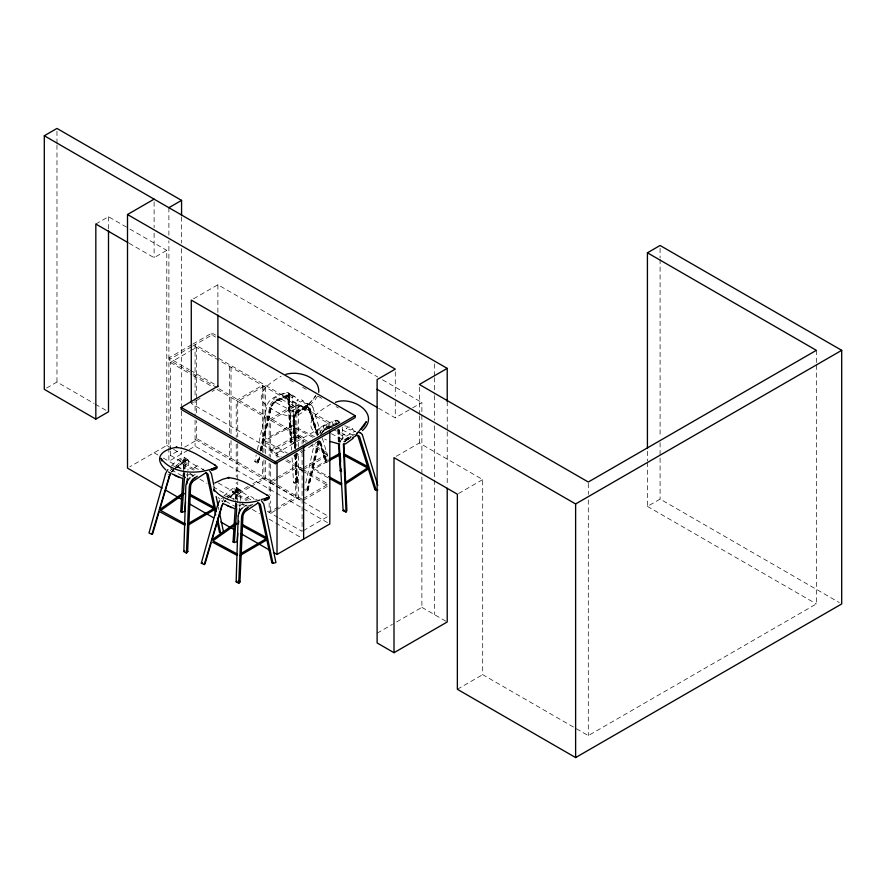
<?xml version="1.0" encoding="UTF-8"?>
<svg xmlns="http://www.w3.org/2000/svg" width="886" height="886" viewBox="0 0 886 886"><rect width="100%" height="100%" fill="white"/><g stroke="black" fill="none" stroke-linecap="round" stroke-linejoin="round"><path stroke-width="0.66" stroke-dasharray="4.43 3.32" d="M303.544 407.394L287.762 399.287C273.375 391.003 295.381 392.686 288.327 395.344C289.412 390.947 302.347 402.111 296.788 400.749C297.541 397.803 303.366 399.342 303.887 402.51C313.29 404.858 304.806 405.877 303.311 407.217C305.537 408.003 305.936 404.437 308.106 404.902M334.432 425.247C328.385 420.717 338.552 419.366 339.582 422.888M188.563 461.362L187.921 470.278M236.507 507.235L225 500.845L222.674 497.976M183.136 476.557L183.978 458.826L183.734 471.906M183.878 477.288L184.277 470.477M184.354 469.115C188.596 451.162 180.511 456.855 171.253 466.069M235.466 506.77L236.307 489.039L236.053 502.118M236.197 507.49L236.595 500.69M236.684 499.327C240.914 481.364 232.841 487.067 223.571 496.282M183.48 475.959L183.646 473.257M235.72 507.512L235.975 503.469M236.728 507.257L235.355 507.002L235.731 500.225M235.82 498.873L236.274 491.752A4.142 1.65 -55.4 0 0 235.366 490.733A3.909 1.573 -56.3 0 0 234.402 491.121L227.226 496.858M204.732 470.71L197.113 465.604L194.399 467.841L196.659 466.202L185.927 459.601L183.313 461.805L186.724 460.62L184.908 461.163L177.433 467.199M184.532 476.712L185.528 462.625A4.131 1.694 -56.1 0 0 184.576 461.584A3.921 1.617 -57 0 0 183.612 461.971L174.509 469.281M254.094 499.339L252.942 497.688L249.343 495.795L246.729 498.054L248.988 496.415L238.345 489.836L235.643 492.018L237.902 490.379L234.569 488.828L231.933 490.711L233.66 493.58L246.474 500.601M236.861 506.925L237.06 504.189M237.149 502.816L237.847 492.826A4.131 1.694 -56.1 0 0 236.905 491.785A3.921 1.617 -57 0 0 235.942 492.173L229.74 497.146M183.956 473.822L184.199 473.368M194.521 467.398L198.165 469.347L200.657 467.542M187.4 477.122L187.821 471.64M239.729 507.324L240.139 501.853M240.239 500.49L240.881 491.575A7.321 3.101 -56 0 0 239.63 489.714L239.165 489.681A6.977 2.968 -57.7 0 0 237.426 490.379L227.049 498.674M259.454 456.833L258.269 462.725L257.372 463.234L254.78 461.672L256.22 454.994M319.281 440.552L307.841 490.689L306.944 491.198L304.352 489.637M257.383 449.656L266.93 405.622C269.278 397.692 278.569 395.555 285.082 392.576A8.771 4.231 -50.2 0 1 287.053 392.31L287.585 392.432A9.192 4.408 -49.2 0 1 289.113 394.48M305.792 482.959L314.187 444.263M254.78 461.672L256.331 461.218A1.562 0.908 0 0 0 257.361 461.052L258.612 456.899M260.085 450.298L270.241 404.935A4.142 1.938 -49.9 0 1 272.08 402.211A3.909 1.872 -50 0 1 273.32 401.236L285.137 395.854A5.693 2.758 -50.1 0 1 286.422 395.688A5.925 2.868 -49.8 0 1 287.773 397.105L290.398 442.922L291.527 443.609L294.551 442.856L292.513 397.127A9.159 4.64 -51.3 0 0 290.287 394.868M305.57 489.161L305.903 489.183A1.562 0.908 0 0 0 306.933 489.006L317.886 441.294M261.005 450.132L270.95 407.228C273.253 396.983 300.742 393.783 287.297 396.463L274.726 402.366M258.203 462.204L260.096 456.179M261.337 450.819L271.681 406.087M307.774 490.157L319.558 441.239L325.86 460.941L325.383 461.827L326.978 462.226A1.517 0.875 0 0 1 327.953 461.983M257.372 463.234L258.933 456.534M260.196 451.173L270.507 407.449A7.321 3.577 -51.5 0 1 272.943 403.252L273.641 402.554A6.977 3.5 -51.6 0 1 275.823 400.804L288.26 395.156A8.849 4.508 -51.9 0 1 290.265 394.912M258.269 462.725L259.842 456.046M261.093 450.697L271.36 407.206L273.397 403.772L276.388 401.402M306.944 491.198L318.882 440.276M307.841 490.689L319.469 441.217M271.016 407.006L271.149 406.596M319.658 433.376L319.813 432.889A4.142 1.938 -49.9 0 1 321.651 430.164A3.909 1.872 -50 0 1 322.892 429.189L334.709 423.818A5.693 2.758 -50.1 0 1 335.993 423.652A5.925 2.868 -49.8 0 1 336.913 424.084M316.501 433.586C318.849 425.657 328.141 423.519 334.653 420.54A8.771 4.231 -50.2 0 1 336.625 420.274L337.156 420.396M288.836 405.478C294.362 407.737 279.976 396.031 277.927 399.387C275.48 401.635 284.738 397.083 276.033 397.537C271.205 397.914 275.158 402.543 277.174 403.296L295.038 412.444L298.781 409.542L291.394 404.315L288.803 405.578L292.446 407.527L294.949 406.297M331.264 433.686L344.455 440.397L348.353 437.507L340.966 432.279L338.131 434.029L340.235 433.044L334.144 429.865M355.541 431.626C352.296 430.928 352.717 426.365 348.619 427.041C341.232 430.884 354.145 427.24 344.698 425.845M168.019 474.896L168.229 474.298M333.202 428.082L329.681 426.266L327.023 428.06L329.149 426.997L325.804 425.402L323.235 426.797L324.542 429.677L327.178 428.193L325.882 425.413M320.776 434.373L324.531 429.754L336.171 424.405M317.476 396.186L314.231 401.159L306.678 407.748M337.034 424.261L335.229 420.739M315.903 395.488L311.606 401.436L301.683 410.528L310.853 401.768L315.66 395.787M344.111 441.97L346.282 439.124L351.277 436.2M233.727 499.449L230.349 497.29M242.376 503.957L239.907 505.64L236.34 503.901M340.634 440.984L341.11 440.143A6.977 4.164 -72.6 0 1 342.838 438.138L353.913 431.781A8.849 5.227 -72.2 0 1 355.242 431.482M314.53 397.847L315.017 397.039M345.108 441.881L345.529 441.25M295.492 413.54L293.942 418.292L295.426 448.969M344.676 442.059L345.485 441.006M321.995 433.055L322.46 432.379M277.717 399.597L281.349 401.557L283.852 400.328M294.396 396.308L291.804 397.515L288.293 395.444M303.045 400.804L300.542 402.045L296.943 400.25M344.521 434.251L342.118 435.491L338.374 433.487M352.617 428.769L350.114 429.998L346.515 428.215M172.371 471.817L174.066 469.912M224.701 502.019L225.808 500.701M171.751 471.618L173.778 469.491M224.08 501.83L225.066 500.668M322.969 431.737L325.959 429.367L336.868 424.427M295.913 413.042L297.486 411.89M296.943 412.256L294.839 415.357L294.23 418.635L295.603 448.094M345.994 440.696L351.388 437.374M345.618 440.874L346.825 439.954M171.795 471.895A5.881 2.381 -57.3 0 1 173.08 470.444L173.534 470.056M318.761 440.918L306.069 449.335M173.069 470.4L170.356 467.764M174.719 468.461L185.096 460.155A6.977 2.968 -57.7 0 1 186.835 459.491L187.311 459.502A7.321 3.101 -56 0 1 188.585 461.34M176.691 467.143L185.573 460.177L182.25 458.616L179.614 460.51L181.276 463.334L194.555 470.61M229.009 497.345C233.372 493.436 250.129 482.161 230.249 497.245M175.871 465.87L182.073 460.908A3.909 1.573 -56.3 0 1 183.037 460.521A4.142 1.65 -55.4 0 1 183.956 461.54L182.981 476.734L187.223 477.344M307.364 407.239C297.63 420.939 282.058 416.42 270.152 407.837C249.808 396.286 269.012 383.228 281.183 376.218M296.201 453.831L297.319 482.56A1.562 0.908 0 0 0 297.098 483.169L296.433 484.099L293.543 482.715L292.048 456.888M325.694 460.609L326.469 460.044L319.868 439.323M189.859 473.888L187.577 475.428L183.978 473.645M224.944 495.861L228.3 497.267M293.543 482.715L296.367 481.729L297.63 482.338M249.63 506.393L252.887 504.223M191.974 476.446L195.241 474.287M304.064 449.091L293.609 455.858M304.939 450.077L294.285 457.032L291.704 456.943M243.207 507.368L248.656 503.78M307.232 406.32L297.253 411.99M95.832 224.025L108.502 216.716L128.714 228.389M129.134 243.262L154.109 257.682L166.778 250.361L166.778 445.436L129.821 466.778M193.591 298.77L217.89 284.749L377.746 377.037M46.604 388.024L56.97 382.043L94.115 403.484M191.631 344.776L168.894 357.9L189.205 369.628M192.827 344.078L211.975 333.025L215.553 335.096M191.631 346.725L168.894 359.849L217.779 388.068M192.694 346.105L211.975 334.974L215.553 337.045M170.411 449.878L170.411 362.485L189.46 351.487M190.645 350.801L196.603 347.367M200.103 398.401L191.276 403.495L277.019 453.001L329.813 422.522L329.813 428.004M212.097 391.479L214.412 390.139M170.411 451.24L170.411 455.338L179.936 449.844M184.698 447.098L196.603 440.22L196.603 420.717M187.943 450.298L168.894 461.285L168.894 240.77M189.128 449.612L195.075 446.167L302.392 508.121M290.398 442.922L290.752 442.723A1.517 0.875 0 0 0 291.106 442.136L288.094 394.702L291.649 450.099M248.124 486.458L236.219 493.336L236.219 482.405M252.875 483.712L262.4 478.207L262.4 459.092M249.642 487.333L237.736 494.211L237.736 481.918M250.827 486.647L265.446 478.207L265.446 460.465M270.684 481.076L275.446 478.329M276.631 477.643L296.865 465.958L302.691 469.325M277.827 478.717L270.684 482.837L275.336 485.528M279.012 478.03L296.865 467.719L302.691 471.075M303.289 467.808L328.285 453.377L311.994 443.975M303.289 469.569L328.285 455.138L310.831 445.06M378.577 408.236L395.278 417.882L411.469 408.535M412.632 407.859L421.88 402.521L421.88 607.353L393.605 623.678M275.446 510.48L270.684 513.227L270.684 500.933M276.631 509.793L298.383 497.234L298.383 453.532M303.289 498.53L328.285 484.099L303.854 469.99M303.289 500.291L328.285 485.86L303.854 471.751M396.308 456.301L419.344 443L482.704 479.581L482.704 674.656L588.293 735.613L816.36 603.942L816.36 364.124M303.289 530.681L328.285 516.25L303.145 501.742M458.516 493.546L482.704 479.581M377.115 633.202L392.432 624.353M647.422 462.293L647.422 506.404L660.092 499.084L839.308 602.558M457.364 689.286L482.704 674.656M351.177 437.13L344.333 441.106A3.921 2.37 -73.7 0 0 343.657 441.804M306.766 406.552L307.575 406.153M297.031 412.123L306.988 406.43M346.603 440.076L351.155 437.485M330.755 404.182C320.2 410.14 299.767 423.729 318.218 434.605M172.737 465.571L176.978 467.564M328.163 459.745L312.968 468.605L313.744 469.968L328.197 477.809M327.432 461.617L314.209 468.949L327.466 475.937M291.029 441.771L291.959 441.283L294.551 442.856M338.087 423.198L339.969 422.234M305.293 407.084L294.761 413.153A3.921 2.37 -73.7 0 0 293.787 414.271M298.715 409.553L294.495 411.802L294.883 412.433M348.331 437.496L344.067 439.766L344.455 440.397M329.581 427.905L324.298 430.33A3.921 1.927 -50.7 0 0 323.058 431.316M251.314 504.754L247.072 506.305M334.875 425.313L336.425 424.737M177.632 467.066L181.22 468.96M336.769 424.172L337.599 423.973M181.342 463.378L183.878 460.786L182.383 458.715M233.66 493.58L236.208 490.999L234.646 488.85M225 500.845L225.398 500.612A5.881 2.381 -57.3 0 0 224.535 501.587M354.832 434.439L352.728 434.716L352.982 435.292M274.97 401.712L277.606 400.228L276.377 397.493M184.188 477.022L185.772 477.222L184.011 476.856M312.935 407.195A9.192 5.615 -75.5 0 0 310.432 404.725L309.812 404.57A8.771 5.349 -74.4 0 0 307.819 404.824C302.071 407.77 293.045 410.86 293.41 418.901L294.783 448.582M306.91 403.706L310.432 404.736M306.977 407.028L308.538 407.494M353.115 435.358L341.398 429.433M284.904 397.371L287.629 395.92L285.657 392.775M324.708 439.046L326.535 439.965M314.574 436.698L291.738 425.047L263.596 440.076L264.172 442.003L285.757 453.721M312.935 437.296L291.815 426.376L264.648 440.597L287.385 453.134M181.984 475.771L172.681 470.632M329.592 428.846L327.288 427.55M193.281 476.413L190.18 473.899M647.422 506.404L816.36 603.942M129.91 229.075L166.778 250.361M382.519 379.795L421.88 402.521M289.523 379.751L294.296 382.508M302.658 387.326L306.235 389.397M318.163 396.286L321.74 398.357M336.06 406.619L338.452 407.992M329.813 422.522L195.075 344.732L195.075 414.77M190.401 370.315L215.497 384.801M218.975 388.766L303.621 437.64L303.621 443.122M307.342 441.283L296.865 435.236L270.684 450.354L281.15 456.401M170.411 362.485L191.963 374.922M193.159 375.62L212.319 386.673M217.103 389.441L302.104 438.515L302.104 443.975M306.179 442.369L296.865 436.997L270.684 452.115L279.987 457.486M286.975 459.768L302.104 468.495M285.813 460.842L302.104 470.256M302.104 499.217L196.603 438.47L195.075 439.345L301.949 501.044M276.498 486.192L302.104 500.978M303.577 508.819L327.421 522.585M95.311 404.182L106.098 410.406M166.778 445.436L172.471 448.726M173.601 449.379L181.564 453.975L181.564 447.087M170.411 455.338L196.747 470.544M218.299 482.992L248.235 500.269M267.384 511.322L278.16 517.546M279.356 518.232L302.104 531.367L302.104 450.808M154.109 452.757L158.66 455.382M163.212 458.007L183.203 469.547M190.357 473.678L193.934 475.749M199.893 479.193L207.047 483.313M213.005 486.757L234.469 499.15M242.819 503.968L246.397 506.039M252.355 509.472L259.509 513.603M269.045 519.118L302.436 538.389M421.88 607.353L447.22 621.983M307.298 488.817L308.428 489.504M257.726 460.864L258.867 461.54M235.842 490.811L237.393 491.874M183.524 460.598L185.074 461.661M183.468 461.473L187.068 463.378L189.571 461.573M236.551 487.455L240.04 489.847M184.222 457.242L187.721 459.646M221.644 500.811L222.729 501.675M287.341 396.12L288.792 397.282M338.02 420.916L339.67 422.234M288.448 392.963L291.738 395.599M243.506 505.419L242.399 503.835M219.739 499.051L218.056 497.345M246.851 497.6L250.494 499.549L252.986 497.744M235.754 491.619L239.397 493.591L241.889 491.785M312.902 407.239L321.895 436.687M317.454 434.805L307.863 405.899L317.709 435.347M318.218 434.14L309.247 406.142A9.159 5.416 -73.2 0 0 306.301 403.551A8.849 5.227 -72.2 0 0 304.341 403.828L293.277 410.185A6.977 4.164 -72.6 0 0 291.527 412.178L291.062 413.02A7.321 4.53 -72.9 0 0 289.788 417.849L289.833 418.834M317.675 435.159L309.07 408.069L317.675 435.247M325.86 460.941L319.348 440.508M317.066 435.491L308.538 408.623A5.881 3.533 -74.3 0 0 305.293 407.073M318.727 440.763L325.383 461.827M318.096 434.716L310.144 409.11A5.925 3.61 -75 0 0 307.719 407.361A5.693 3.466 -74.5 0 0 306.844 407.549L296.301 413.596A3.909 2.403 -74.7 0 0 295.326 414.726A4.142 2.592 -75 0 0 294.418 417.959L295.869 447.042M320.134 441.317L326.657 462.437M322.282 437.994L327.798 456.224M213.648 484.509L214.478 488.496M218.344 507.113L218.897 509.771M289.279 398.257L291.527 443.609M338.718 422.4L338.773 423.076M289.146 394.447L291.959 441.283M339.172 429.865L339.903 442.081M338.153 429.156L338.895 441.328M338.319 429.721L339.028 441.837M337.644 429.61L338.341 441.992M294.506 447.862L292.845 417.483A4.131 2.547 -74 0 1 293.787 414.271M294.872 454.64L296.367 481.729M339.028 429.389L339.637 441.638M295.691 454.407L297.087 482.981M294.019 419.178L295.459 449.136M295.714 454.474L297.098 483.169M295.846 453.554L297.242 483.546M295.104 455.415L296.433 484.099M342.229 427.141L342.882 442.158M816.36 350.335L816.36 362.739M660.092 248.246L660.092 257.892M660.092 259.266L660.092 437.064M660.092 442.579L660.092 499.084M647.422 451.273L647.422 460.919M588.293 483.391L588.293 494.421M588.293 499.925L588.293 735.613M447.22 401.458L447.22 430.408M447.22 431.781L447.22 485.539M434.55 363.825L434.55 376.229M434.55 377.602L434.55 394.148M434.55 395.521L434.55 420.329M434.55 425.845L434.55 614.662M419.344 387.193L419.344 414.415M419.344 415.778L419.344 443M395.278 371.821L395.278 396.208M395.278 401.624L395.278 417.882M328.285 428.857L328.285 423.397L195.075 346.492L196.603 345.606L196.603 399.254M298.383 446.71L298.383 404.37L270.684 420.374L270.684 457.242M296.865 405.256L296.865 446.223M296.865 453.045L296.865 498.109M295.348 448.072L295.348 404.37L269.156 419.499L269.156 456.368M295.348 454.906L295.348 497.234L269.156 512.352L269.156 500.058M277.019 453.001L277.019 458.483M270.684 464.065L270.684 495.473M269.156 463.19L269.156 494.598M265.446 453.632L265.446 385.355L237.736 401.347L237.736 436.853M263.928 386.23L263.928 453.145M263.928 459.978L263.928 479.093M262.4 452.27L262.4 385.355L236.219 400.472L236.219 437.341M237.736 443.687L237.736 480.555M236.219 444.174L236.219 476.945M231.024 433.763L231.024 365.486L229.496 366.361L229.496 433.276M231.024 440.586L231.024 458.339L229.496 459.214L229.496 440.098M217.89 284.749L217.89 313.699M211.975 333.025L211.975 334.974M196.603 400.616L196.603 414.271M195.075 420.13L195.075 446.167M181.564 216.915L181.564 243.096M181.564 248.612L181.564 405.733M181.564 411.248L181.564 445.702M168.894 207.689L168.894 235.255M154.109 201.875L154.109 227.735M154.109 233.184L154.109 257.682M108.502 216.716L108.502 229.164M56.97 131.194L56.97 143.598M56.97 144.983L56.97 382.043M286.588 396.95A5.881 2.913 -50.8 0 1 289.246 398.29M271.681 406.087A4.131 1.993 -50.6 0 1 273.486 403.34M273.486 403.351A3.921 1.927 -50.7 0 1 274.726 402.366M339.836 422.877A8.849 4.508 -51.9 0 0 337.832 423.109L325.406 428.758A6.977 3.5 -51.6 0 0 323.213 430.53L322.548 431.238A7.321 3.577 -51.5 0 0 320.378 434.55M337.178 420.374A9.192 4.408 -49.2 0 1 338.685 422.434M321.696 433.088A4.131 1.993 -50.6 0 1 322.316 432.146M322.67 431.715A4.131 1.993 -50.6 0 1 323.058 431.305M339.859 442.812A7.321 4.53 -72.9 0 1 340.612 440.962M222.131 501.542A5.925 2.348 -56.6 0 1 222.962 500.479A5.693 2.293 -56.6 0 1 223.848 499.593M255.622 499.46A6.977 4.696 -66.6 0 1 257.062 499.316M220.88 499.062A8.771 3.544 -56.5 0 1 221.522 498.275M224.391 501.487A8.849 3.799 -58.3 0 1 225.022 500.679M171.43 472.094A9.159 3.81 -58.1 0 1 172.039 471.23A8.849 3.799 -58.3 0 1 173.357 469.735M202.54 469.536A6.977 4.696 -66.6 0 1 204.035 469.115M171.53 469.381A5.693 2.293 -56.6 0 0 170.644 470.3A5.925 2.348 -56.6 0 0 170.212 470.787"/><path stroke-width="1.33" d="M191.974 482.527A5.925 4.109 -68.2 0 0 190.612 486.314L187.622 551.69A1.517 0.875 0 0 0 187.267 552.266L186.414 553.119L183.823 551.546L185.861 485.727A9.159 6.202 -66.1 0 1 188.153 479.968A8.849 5.936 -65.9 0 1 190.113 477.731M239.597 582.467L238.744 583.331L236.152 581.759L238.179 515.929M239.63 582.279A1.517 0.875 0 0 1 239.951 581.892L242.897 516.527A5.925 4.109 -68.2 0 1 244.303 512.739A5.693 3.932 -68.1 0 1 245.555 511.288L256.929 503.724M186.414 553.119L189.227 486.99A9.192 6.435 -68.6 0 1 190.833 482.028L191.321 481.12A8.771 6.047 -68.2 0 1 193.292 478.916L197.301 476.181M238.744 583.331L241.546 517.202A9.192 6.435 -68.6 0 1 243.152 512.23L243.65 511.333A8.771 6.047 -68.2 0 1 245.621 509.118L248.545 507.113M185.551 501.753L184.831 511.333L182.007 512.307L180.744 511.709L182.893 478.086M237.769 533.328L237.149 541.545L234.325 542.52L233.073 541.922L235.222 508.287M182.007 512.307L184.443 478.086M234.325 542.52L236.761 508.298M186.891 483.966L187.3 478.484M238.489 523.748L238.699 521.012M239.32 512.806L239.63 508.697M318.738 392.332C319.724 376.55 298.327 370.669 285.879 374.346M343.403 443.831L346.005 512.053L343.115 510.668L339.382 445.802M211.112 543.04L204.998 564.005L204.234 564.57L201.321 563.186L217.801 504.411A9.192 3.588 -56.4 0 1 219.617 500.734M159.181 511.521L152.68 533.793L151.905 534.358L149.003 532.973L165.472 474.198M159.956 508.885L169.835 475.394A5.881 2.381 -57.3 0 1 170.367 474.187M212.275 539.098L221.566 507.523M151.905 534.358L169.126 476.712M204.234 564.57L221.445 506.925M185.307 523.991L160.632 510.436M221.954 506.205L222.164 505.607A5.881 2.381 -57.3 0 1 223.006 503.802M220.171 531.844L219.506 532.508L217.159 521.71M272.489 562.056L271.836 562.71L259.011 504.223A4.131 2.824 -68.2 0 0 257.593 502.794M361.178 429.4L364.589 425.003M364.102 425.801L366.295 421.692L359.129 431.028M192.517 479.703L195.119 477.764M244.868 509.882L247.449 507.966M362.463 430.541C381.201 413.452 351.897 395.665 335.451 402.31M356.549 433.509L357.844 432.279M377.846 489.936L377.525 489.936A1.517 0.875 0 0 0 376.55 490.18L375.243 489.526M353.193 438.315L345.462 443.952M357.368 433.088L358.62 431.936M180.744 511.709L181.054 511.477A1.562 0.908 0 0 0 181.22 511.266M233.073 541.922L233.372 541.689A1.562 0.908 0 0 0 233.55 541.479M201.321 563.186L202.418 562.632M159.901 509.439L183.568 492.649M160.831 510.391L184.421 493.657M212.23 539.652L235.897 522.851M236.739 523.859L212.928 540.825L237.625 554.204M343.115 510.668L344.222 510.137M346.005 512.053L346.67 511.133A1.562 0.908 0 0 1 346.891 510.524L344.001 445.913A4.142 2.592 -75 0 1 344.421 443.664M204.611 473.523L193.237 481.076A5.693 3.932 -68.1 0 0 191.952 482.516M345.784 482.217L367.114 468.185M345.496 483.966L368.044 469.137M214.777 482.992L222.884 479.182L229.142 477.521L228.211 477.654C242.321 478.606 254.825 488.308 266.952 495.03M188.485 523.382L213.548 508.719M187.91 525.21L214.235 509.815M240.815 553.584L265.878 538.921M240.239 555.422L266.553 540.028M108.502 230.548L108.502 411.791L95.832 419.1L44.3 389.353L44.3 135.757L56.97 128.437L181.564 200.38L181.564 215.531M162.193 488.142L127.506 468.118L127.506 214.523L154.109 199.151M168.894 207.689L181.564 200.38M217.934 336.47L355.153 415.689L355.153 417.638L275.325 463.732L181.143 409.354L181.143 407.394L217.89 386.185M181.143 407.394L275.325 461.772L355.153 415.689M447.22 401.458L447.22 368.388L419.344 384.48L588.293 482.017L816.36 350.335L647.422 252.798L647.422 448.515M647.422 252.798L660.092 245.488L841.7 350.335L841.7 603.942L575.623 757.563L457.364 689.286L457.364 494.211L394.004 457.63L394.004 652.705L377.115 642.948L377.115 379.596L395.278 369.119L127.506 214.523M338.419 443.365L340.324 470.676A1.517 0.875 0 0 0 340.678 470.101L340.601 469.724M273.431 552.366L277.019 554.437L329.813 523.958L329.813 432.113M377.115 389.353L575.623 503.957L841.7 350.335M394.004 652.705L447.22 621.983L447.22 488.286M352.728 437.584L356.416 435.502A5.693 3.466 -74.5 0 1 357.291 435.325A5.925 3.61 -75 0 1 359.716 437.064L376.229 490.401M329.348 459.114L340.047 453.355M328.617 460.975L340.479 454.596M183.823 551.546L184.753 551.059M236.152 581.759L237.071 581.271M219.506 532.508L221.013 532.995A1.562 0.908 0 0 1 222.043 532.818L223.593 532.375L219.451 512.429M271.836 562.71L273.342 563.208A1.562 0.908 0 0 1 274.372 563.031L275.923 562.588L263.762 504.079L261.536 500.9M211.067 469.381L216.383 467.265L215.497 467.575M211.577 470.411C214.334 469.691 220.381 467.963 215.32 465.327M263.906 500.623C267.805 500.036 272.578 497.555 266.874 494.975M265.822 498.574L264.659 499.062L268.713 497.478L267.827 497.788M339.969 470.876L341.542 471.385M216.118 467.354C198.985 474.785 173.324 474.652 161.296 458.904L161.097 458.295L161.928 461.019M268.436 497.555L261.381 499.56M259.93 500.025C244.602 505.784 223.35 501.72 213.626 489.116M337.754 443.587L330.345 441.527M182.372 478.429L171.995 473.888M234.69 508.63L224.324 504.101M359.384 432.534L360.004 432.689M177.665 476.856L179.194 477.488M229.995 507.058L231.512 507.7M174.763 475.383L176.192 476.136M227.093 505.585L228.522 506.349M344.244 453.964L367.668 466.557M343.812 455.205L367.181 467.764M160.277 512.019L184.875 525.232M212.607 542.221L237.204 555.444M328.651 476.579L341.708 483.667M329.382 478.462L341.276 484.908M190.235 494.377L214.024 507.279M189.803 495.617L213.537 508.498M242.565 524.59L266.343 537.492M242.122 525.83L265.866 538.699M168.55 472.005L169.758 472.681M44.3 135.757L447.22 368.388M127.938 242.576L95.832 224.025L95.832 419.1M377.381 407.549L191.276 300.11L191.276 402.122M165.782 490.213L182.527 499.881M189.704 504.023L213.626 517.834M220.802 521.987L233.959 529.573M241.136 533.726L269.842 550.295M239.165 581.006L240.294 581.692M186.835 550.793L187.976 551.491M214.622 464.818C202.54 458.084 190.058 448.504 176.004 447.43L176.812 447.308C162.869 449.313 152.47 457.364 165.804 469.846M214.556 464.762L215.387 465.371M209.794 471.086L211.444 473.866L213.648 484.509M362.474 435.192L377.768 485.484M374.955 489.792L358.11 436.588A5.881 3.533 -74.3 0 0 355.74 434.86M213.637 489.238L214.257 491.232M215.686 514.965L206.693 474.021A4.131 2.824 -68.2 0 0 205.63 472.725M272.966 563.396L260.462 504.776A4.142 2.868 -69.5 0 0 258.623 503.248A3.909 2.702 -68.6 0 0 257.372 503.481M216.04 511.554L208.132 474.564A4.142 2.868 -69.5 0 0 206.294 473.035A3.909 2.702 -68.6 0 0 205.043 473.268M217.48 518.321L220.647 533.184M216.14 496.47L218.067 505.784M340.235 453.876L340.634 462.038M340.966 468.849L341.099 471.562M575.623 503.957L575.623 757.563M303.621 445.857L303.621 539.076M277.019 462.592L277.019 554.437M275.325 461.772L275.325 463.732M217.89 315.073L217.89 386.761M360.004 432.689A9.192 5.615 -75.5 0 1 362.507 435.159M339.36 445.813A7.321 4.53 -72.9 0 1 339.604 443.786M221.4 506.947A9.159 3.81 -58.1 0 1 223.183 503.193M241.058 509.328A8.849 5.936 -65.9 0 0 240.438 510.137A9.159 6.202 -66.1 0 0 238.245 515.929M241.723 508.597A8.849 5.936 -65.9 0 1 242.443 507.933M165.394 474.231A9.192 3.588 -56.4 0 1 167.886 469.646M169.071 476.734A9.159 3.81 -58.1 0 1 170.854 472.98M176.923 447.286L176.004 447.43L176.923 447.286M229.252 477.499L228.322 477.643L229.252 477.499"/></g></svg>
